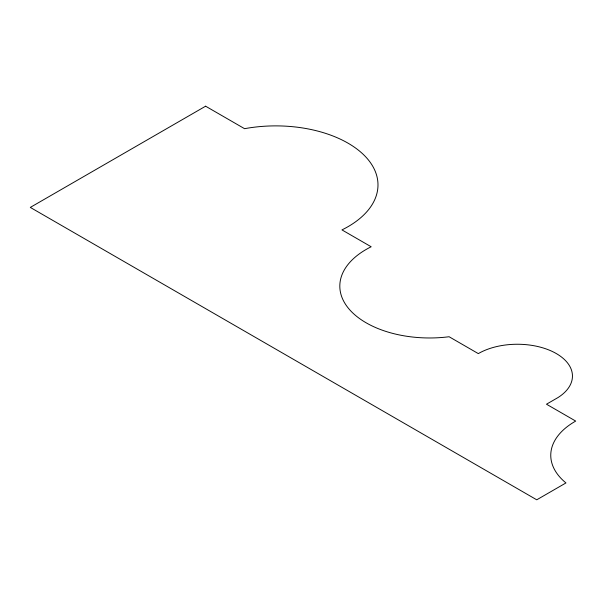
<?xml version="1.0" encoding="UTF-8"?>
<svg xmlns="http://www.w3.org/2000/svg" width="606" height="606" viewBox="0 0 606 606"><rect width="100%" height="100%" fill="white"/><g stroke="black" fill="none" stroke-linecap="round" stroke-linejoin="round"><path stroke-width="0.91" d="M205.608 106.194L30.3 207.411L536.742 499.806L565.959 482.937A82.931 47.882 0 0 1 575.7 421.079L546.483 404.21L557.906 397.612A55.116 31.823 0 0 0 555.46 353.086A55.116 31.823 0 0 0 478.308 353.609L449.091 336.739A89.794 51.843 0 0 1 349.298 309.318A89.794 51.843 0 0 1 371.175 246.771L341.958 229.901A102.255 59.04 0 0 0 365.123 156.25A102.255 59.04 0 0 0 244.566 128.692L205.608 106.194"/></g></svg>
